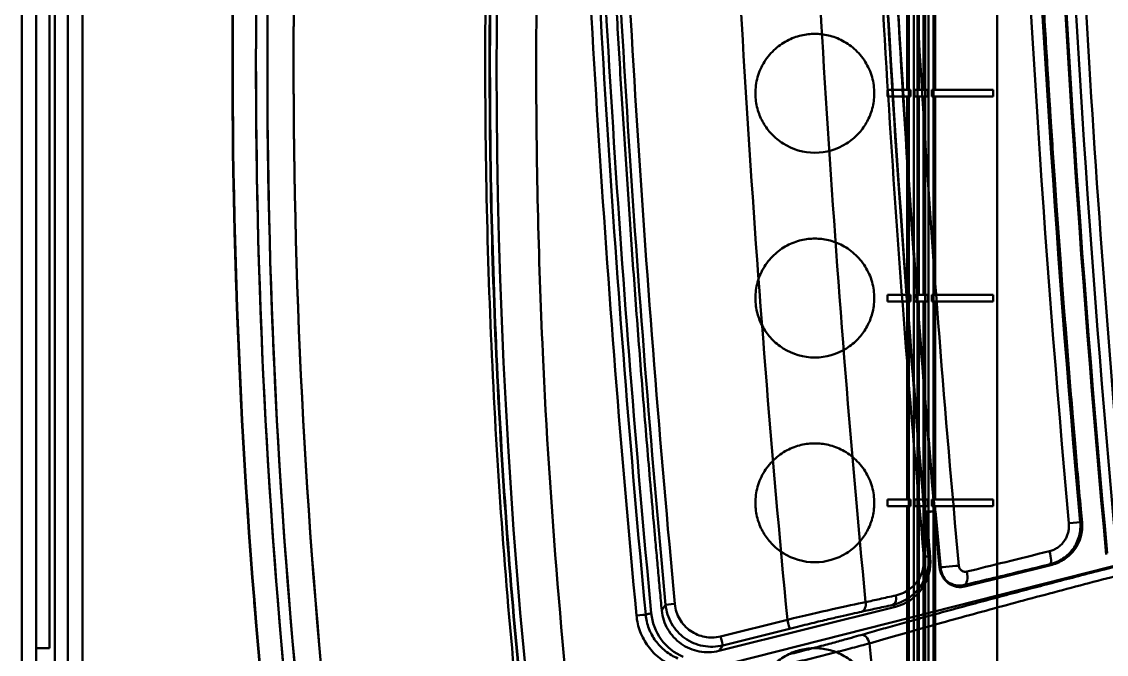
# Model space of a CAD drawing. Header units: millimetres. Extents: x -142 to 142, y -208 to 161.
# Drawn here: x -139.5 to -57.3, y -64.7 to -16.8 of the extents above; entities that cross this region are included whole.
import ezdxf

# ---------------------------------------------------------------- set-up
doc = ezdxf.new("R2010")
doc.units = ezdxf.units.MM
doc.layers.add('1', color=7, linetype='Continuous', true_color=0xffffff)

msp = doc.modelspace()

# ---------------------------------------------------------------- linework, layer by layer
at = {"layer": '1', "color": 251, "linetype": 'Continuous', "lineweight": 50}
for p, q in [((-72.4, -21.992, 24.72), (-72.4, 95.7, 24.72)), ((-72.283, -90.4, 24.5), (-72.283, 95.7, 24.5)), ((-71.903, 95.7, 24.675), (-71.903, -90.4, 24.675)), ((-71.64, -90.4, 25.07), (-71.64, 95.7, 25.07)), ((-71.523, -21.992, 24.85), (-71.523, 95.7, 24.85)), ((-71.177, -21.992, 24.85), (-71.177, 95.7, 24.85)), ((-71.06, -90.4, 25.07), (-71.06, 95.7, 25.07)), ((-70.797, -90.4, 24.675), (-70.797, 95.7, 24.675)), ((-70.417, -90.4, 24.5), (-70.417, 95.7, 24.5)), ((-70.3, -21.992, 24.72), (-70.3, 95.7, 24.72)), ((-65.6, 87, 24.72), (-65.6, -87, 24.72)), ((-65.6, 87, 24.5), (-65.6, -87, 24.5)), ((-137.357, 5.7, 10.5), (-137.357, -64.25, 10.5)), ((-137.357, -64.25, -10.5), (-137.357, 5.7, -10.5)), ((-138.357, 1.7, -10.5), (-138.357, -64.25, -10.5)), ((-138.357, -65.25, -12.5), (-138.357, 1.7, -12.5)), ((-138.357, 1.7, 10.5), (-138.357, -64.25, 10.5)), ((-138.357, -65.25, 12.5), (-138.357, 1.7, 12.5)), ((-134.857, 1.7, 12.5), (-134.857, -71.4, 12.5)), ((-134.857, 1.7, -12.5), (-134.857, -71.4, -12.5)), ((-139.457, -65.25, 12.5), (-139.457, 0.8, 12.5)), ((-139.457, -65.25, -12.5), (-139.457, 0.8, -12.5)), ((-136.957, 0.8, -10.45), (-136.957, -65.25, -10.45)), ((-136.957, 0.8, 10.45), (-136.957, -65.25, 10.45)), ((-135.957, 0.8, 10.45), (-135.957, -70.5, 10.45)), ((-135.957, 0.8, -12.5), (-135.957, -70.5, -12.5)), ((-135.957, 0.8, -10.45), (-135.957, -70.5, -10.45)), ((-135.957, 0.8, 12.5), (-135.957, -70.5, 12.5)), ((-79.404, -17.742, 24.72), (-79.404, -17.742, 24.82)), ((-72.167, -21.992, 24.92), (-73.904, -21.992, 24.92)), ((-73.904, -21.992, 24.92), (-73.904, -22.492, 24.92)), ((-73.904, -21.992, 24.72), (-73.904, -21.992, 24.92)), ((-72.4, -21.992, 24.72), (-73.904, -21.992, 24.72)), ((-73.904, -21.992, 24.72), (-73.904, -22.492, 24.72)), ((-72.167, -22.492, 24.92), (-72.167, -21.992, 24.92)), ((-71.859, -22.492, 24.72), (-71.859, -21.992, 24.72)), ((-70.841, -21.992, 24.72), (-71.859, -21.992, 24.72)), ((-71.523, -21.992, 24.85), (-71.177, -21.992, 24.85)), ((-70.841, -22.492, 24.72), (-70.841, -21.992, 24.72)), ((-65.904, -21.992, 24.92), (-70.533, -21.992, 24.92)), ((-70.533, -22.492, 24.92), (-70.533, -21.992, 24.92)), ((-65.904, -21.992, 24.72), (-70.3, -21.992, 24.72)), ((-65.904, -22.492, 24.92), (-65.904, -21.992, 24.92)), ((-65.904, -21.992, 24.72), (-65.904, -21.992, 24.92)), ((-65.904, -22.492, 24.72), (-65.904, -21.992, 24.72)), ((-73.904, -22.492, 24.92), (-72.167, -22.492, 24.92)), ((-73.904, -22.492, 24.72), (-72.4, -22.492, 24.72)), ((-73.904, -22.492, 24.72), (-73.904, -22.492, 24.92)), ((-72.4, -37.492, 24.72), (-72.4, -22.492, 24.72)), ((-71.859, -22.492, 24.72), (-70.841, -22.492, 24.72)), ((-71.523, -37.492, 24.85), (-71.523, -22.492, 24.85)), ((-71.523, -22.492, 24.85), (-71.177, -22.492, 24.85)), ((-71.177, -37.492, 24.85), (-71.177, -22.492, 24.85)), ((-70.533, -22.492, 24.92), (-65.904, -22.492, 24.92)), ((-70.3, -37.492, 24.72), (-70.3, -22.492, 24.72)), ((-70.3, -22.492, 24.72), (-65.904, -22.492, 24.72)), ((-65.904, -22.492, 24.72), (-65.904, -22.492, 24.92)), ((-79.404, -26.742, 24.72), (-79.404, -26.742, 24.82)), ((-79.404, -33.242, 24.72), (-79.404, -33.242, 24.82)), ((-72.167, -37.492, 24.92), (-73.904, -37.492, 24.92)), ((-73.904, -37.492, 24.92), (-73.904, -37.992, 24.92)), ((-73.904, -37.492, 24.72), (-73.904, -37.492, 24.92)), ((-72.4, -37.492, 24.72), (-73.904, -37.492, 24.72)), ((-73.904, -37.492, 24.72), (-73.904, -37.992, 24.72)), ((-72.167, -37.992, 24.92), (-72.167, -37.492, 24.92)), ((-71.859, -37.992, 24.72), (-71.859, -37.492, 24.72)), ((-70.841, -37.492, 24.72), (-71.859, -37.492, 24.72)), ((-71.523, -37.492, 24.85), (-71.177, -37.492, 24.85)), ((-70.841, -37.992, 24.72), (-70.841, -37.492, 24.72)), ((-65.904, -37.492, 24.92), (-70.533, -37.492, 24.92)), ((-70.533, -37.992, 24.92), (-70.533, -37.492, 24.92)), ((-65.904, -37.492, 24.72), (-70.3, -37.492, 24.72)), ((-65.904, -37.992, 24.92), (-65.904, -37.492, 24.92)), ((-65.904, -37.492, 24.72), (-65.904, -37.492, 24.92)), ((-65.904, -37.992, 24.72), (-65.904, -37.492, 24.72)), ((-73.904, -37.992, 24.92), (-72.167, -37.992, 24.92)), ((-73.904, -37.992, 24.72), (-72.4, -37.992, 24.72)), ((-73.904, -37.992, 24.72), (-73.904, -37.992, 24.92)), ((-72.4, -52.992, 24.72), (-72.4, -37.992, 24.72)), ((-71.859, -37.992, 24.72), (-70.841, -37.992, 24.72)), ((-71.523, -52.992, 24.85), (-71.523, -37.992, 24.85)), ((-71.523, -37.992, 24.85), (-71.177, -37.992, 24.85)), ((-71.177, -52.992, 24.85), (-71.177, -37.992, 24.85)), ((-70.533, -37.992, 24.92), (-65.904, -37.992, 24.92)), ((-70.3, -52.992, 24.72), (-70.3, -37.992, 24.72)), ((-70.3, -37.992, 24.72), (-65.904, -37.992, 24.72)), ((-65.904, -37.992, 24.72), (-65.904, -37.992, 24.92)), ((-79.404, -42.242, 24.72), (-79.404, -42.242, 24.82)), ((-79.404, -48.742, 24.72), (-79.404, -48.742, 24.82)), ((-85.663, -65.357, -12), (-25.907, -50.17, -12)), ((-72.167, -52.992, 24.92), (-73.904, -52.992, 24.92)), ((-73.904, -52.992, 24.92), (-73.904, -53.492, 24.92)), ((-73.904, -52.992, 24.72), (-73.904, -52.992, 24.92)), ((-72.4, -52.992, 24.72), (-73.904, -52.992, 24.72)), ((-73.904, -52.992, 24.72), (-73.904, -53.492, 24.72)), ((-72.167, -53.492, 24.92), (-72.167, -52.992, 24.92)), ((-71.859, -53.492, 24.72), (-71.859, -52.992, 24.72)), ((-70.841, -52.992, 24.72), (-71.859, -52.992, 24.72)), ((-71.523, -52.992, 24.85), (-71.177, -52.992, 24.85)), ((-70.841, -53.492, 24.72), (-70.841, -52.992, 24.72)), ((-65.904, -52.992, 24.92), (-70.533, -52.992, 24.92)), ((-70.533, -53.492, 24.92), (-70.533, -52.992, 24.92)), ((-65.904, -52.992, 24.72), (-70.3, -52.992, 24.72)), ((-65.904, -53.492, 24.92), (-65.904, -52.992, 24.92)), ((-65.904, -52.992, 24.72), (-65.904, -52.992, 24.92)), ((-65.904, -53.492, 24.72), (-65.904, -52.992, 24.72)), ((-73.904, -53.492, 24.92), (-72.167, -53.492, 24.92)), ((-73.904, -53.492, 24.72), (-72.4, -53.492, 24.72)), ((-73.904, -53.492, 24.72), (-73.904, -53.492, 24.92)), ((-72.4, -68.492, 24.72), (-72.4, -53.492, 24.72)), ((-71.859, -53.492, 24.72), (-70.841, -53.492, 24.72)), ((-71.523, -68.492, 24.85), (-71.523, -53.492, 24.85)), ((-71.523, -53.492, 24.85), (-71.177, -53.492, 24.85)), ((-71.177, -68.492, 24.85), (-71.177, -53.492, 24.85)), ((-71.083, -53.908, -17.442), (-70.315, -53.86, -17.46)), ((-71.01, -53.939, -15.443), (-70.298, -53.894, -15.46)), ((-70.977, -53.919, -12), (-70.257, -53.873, -12)), ((-70.977, -53.919, -14.444), (-70.257, -53.873, -14.444)), ((-70.977, -53.919, -12), (-70.977, -53.919, -14.444)), ((-70.533, -53.492, 24.92), (-65.904, -53.492, 24.92)), ((-70.298, -53.894, -15.46), (-70.315, -53.86, -17.46)), ((-70.3, -68.492, 24.72), (-70.3, -53.492, 24.72)), ((-70.3, -53.492, 24.72), (-65.904, -53.492, 24.72)), ((-70.257, -53.873, -12), (-70.257, -53.873, -14.444)), ((-65.904, -53.492, 24.72), (-65.904, -53.492, 24.92)), ((-59.173, -54.721, -12), (-59.173, -54.721, -14.444)), ((-70.661, -57.391, -12), (-70.661, -57.391, -14.444)), ((-79.404, -57.742, 24.72), (-79.404, -57.742, 24.82)), ((-69.86, -58.229, -12), (-69.86, -58.229, -14.444)), ((-68.045, -59.569, -15.506), (-61.441, -57.922, -15.67)), ((-68.003, -59.544, -12), (-61.435, -57.904, -12)), ((-68.003, -59.544, -14.444), (-61.435, -57.904, -14.444)), ((-61.435, -57.904, -12), (-61.435, -57.904, -14.444)), ((-68.003, -59.544, -12), (-68.003, -59.544, -14.444)), ((-90.994, -61.382, -12), (-90.994, -61.382, -14.444)), ((-86.665, -64.443, -12), (-73.297, -61.107, -12)), ((-86.665, -64.443, -14.444), (-73.297, -61.107, -14.444)), ((-73.297, -61.107, -12), (-73.297, -61.107, -14.444)), ((-86.54, -63.348, -24.65), (-81.481, -62.085, -24.65)), ((-86.37, -64.026, -23.974), (-81.312, -62.764, -23.974)), ((-138.357, -64.25, 10.5), (-138.357, -64.25, -10.5)), ((-138.357, -64.25, -10.5), (-137.357, -64.25, -10.5)), ((-138.357, -64.25, 10.5), (-137.357, -64.25, 10.5)), ((-137.357, -64.25, 10.5), (-137.357, -64.25, -10.5)), ((-86.665, -64.443, -12), (-86.665, -64.443, -14.444)), ((-79.404, -64.242, 24.72), (-79.404, -64.242, 24.82))]:
    msp.add_line(p, q, dxfattribs=at)
for centre, radius, start, end in [((379, -20, 24), 482.5, 165.40387, 189.46226), ((379, -20, 24.72), 482.5, 165.40387, 189.46226), ((379, -20, -25), 479.5, 171.95718, 180), ((379, -20), 502.502, 175.49479, 187.93862), ((379, -20, -11.5), 497.872, 175.4528, 188.01292), ((379, -20, 11.5), 497.872, 175.46087, 188.01321), ((1114, 51.8, -25), 1212.24, 181.857118, 185.375504), ((1114, 51.8, -24.324), 1211.54, 181.857118, 185.375504), ((1114, 51.8, -12), 1211.11, 181.880976, 185.372311), ((1113.979, 52.13, -23.974), 1209.975, 181.920187, 185.362939), ((1113.979, 52.13, -24.65), 1209.276, 181.920187, 185.362939), ((1114, 51.8, -12), 1176.39, 182.083731, 185.314348), ((379, -20, -25), 479.499, 180, 182.61167), ((379, -20, -25), 479.502, 182.61167, 186.80851), ((1113.979, 52.13, -14.444), 1189.692, 185.114135, 185.282044)]:
    msp.add_arc(centre, radius, start, end, dxfattribs=at)
at = {"layer": '1', "color": 251, "linetype": 'Continuous', "lineweight": 50, "extrusion": (0, 0, -1)}
for centre, radius, start, end in [((-1114, 51.8, 15), 1174.827, 354.719094, 358.789377), ((-379, -20, -0.6), 502.476, 352.06098, 4.50545), ((-379, -20, -10.866), 500.718, 352.03292, 4.5213), ((-379, -20, -11.5), 499.858, 352.01883, 4.52938), ((-1113.979, 52.13, 24.65), 1200.904, 354.542477, 358.174397), ((-1113.979, 52.13, 22.342), 1194.886, 354.578888, 358.137986), ((-1113.979, 52.13, 18.869), 1190.168, 354.723494, 357.993381), ((-1113.979, 52.13, 18.292), 1189.826, 354.723494, 357.993381), ((-1114, 51.8, 14.334), 1176.308, 354.690298, 357.919644), ((-1114, 51.8, 15.01), 1175.591, 354.713091, 357.919644), ((-379, -20, 10.866), 500.718, 352.03292, 3.17396), ((-379, -20, 11.5), 499.858, 352.01912, 3.17396), ((-1113.979, 52.13, 12), 1189.692, 354.717956, 354.885865), ((-1114, 51.8, 22.692), 1194.886, 353.850454, 354.444412)]:
    msp.add_arc(centre, radius, start, end, dxfattribs=at)
at = {"layer": '1', "color": 251, "linetype": 'Continuous', "lineweight": 50, "extrusion": (-0.024383, -0.001547, -0.999701)}
for centre, radius in [((18.835, -1115.439, 23.145), 1188.897), ((18.835, -1115.439, 24.003), 1187.413)]:
    msp.add_arc(centre, radius, 88.324958, 91.675042, dxfattribs=at)
at = {"layer": '1', "color": 251, "linetype": 'Continuous', "lineweight": 50, "extrusion": (0.024383, 0.001547, 0.999701)}
for centre, radius, start, end in [((-18.835, -1115.439, -21.073), 1178.893, 88.443071, 91.556929), ((-18.835, -1115.439, -20.103), 1178.05, 88.443071, 91.556929), ((-18.835, -1115.439, -17.253), 1178, 88.441003, 91.558997), ((-18.835, -1115.439, -19.253), 1188.965, 88.531738, 91.468262), ((-18.835, -1115.439, -17.253), 1189, 91.469902, 91.680821)]:
    msp.add_arc(centre, radius, start, end, dxfattribs=at)
at = {"layer": '1', "color": 251, "linetype": 'Continuous', "lineweight": 50, "extrusion": (0, 1, 0)}
for centre, radius, start, end in [((71.64, 24.07, -21.992), 1, 40.5416, 58.21167), ((71.523, 24.35, -21.992), 0.5, 47.73142, 90), ((71.177, 24.35, -21.992), 0.5, 90, 132.26858), ((71.06, 24.07, -21.992), 1, 121.78833, 139.4584), ((71.64, 24.07, -22.492), 1, 40.5416, 58.21167), ((71.523, 24.35, -22.492), 0.5, 47.73142, 90), ((71.177, 24.35, -22.492), 0.5, 90, 132.26858), ((71.06, 24.07, -22.492), 1, 121.78833, 139.4584), ((71.64, 24.07, -37.492), 1, 40.5416, 58.21167), ((71.523, 24.35, -37.492), 0.5, 47.73142, 90), ((71.177, 24.35, -37.492), 0.5, 90, 132.26858), ((71.06, 24.07, -37.492), 1, 121.78833, 139.4584), ((71.64, 24.07, -37.992), 1, 40.5416, 58.21167), ((71.523, 24.35, -37.992), 0.5, 47.73142, 90), ((71.177, 24.35, -37.992), 0.5, 90, 132.26858), ((71.06, 24.07, -37.992), 1, 121.78833, 139.4584), ((71.64, 24.07, -52.992), 1, 40.5416, 58.21167), ((71.523, 24.35, -52.992), 0.5, 47.73142, 90), ((71.177, 24.35, -52.992), 0.5, 90, 132.26858), ((71.06, 24.07, -52.992), 1, 121.78833, 139.4584), ((71.64, 24.07, -53.492), 1, 40.5416, 58.21167), ((71.523, 24.35, -53.492), 0.5, 47.73142, 90), ((71.177, 24.35, -53.492), 0.5, 90, 132.26858), ((71.06, 24.07, -53.492), 1, 121.78833, 139.4584)]:
    msp.add_arc(centre, radius, start, end, dxfattribs=at)
at = {"layer": '1', "color": 251, "linetype": 'Continuous', "lineweight": 50, "extrusion": (-0.090397, 0.995906, 0.000663828)}
msp.add_arc((65.005, -18.503, -49.134), 1, 182.39948, 262.40196, dxfattribs=at)
at = {"layer": '1', "color": 251, "linetype": 'Continuous', "lineweight": 50, "extrusion": (0.091962, -0.995762, -2.31065e-15)}
msp.add_arc((-76.473, -18.267, 50.535), 0.7, 300.75454, 358, dxfattribs=at)
at = {"layer": '1', "color": 251, "linetype": 'Continuous', "lineweight": 50, "extrusion": (0.953073, 0.232792, 0.193545)}
msp.add_arc((-40.621, -4.228, -75.811), 1, 181.27586, 268.39426, dxfattribs=at)
at = {"layer": '1', "color": 251, "linetype": 'Continuous', "lineweight": 50, "extrusion": (0.09245, -0.995717, -0.000714173)}
msp.add_arc((-74.028, -21.326, 51.432), 1, 179.60059, 297.55315, dxfattribs=at)
at = {"layer": '1', "color": 251, "linetype": 'Continuous', "lineweight": 50, "extrusion": (0.874746, 0.207804, 0.437764)}
msp.add_arc((-41.107, 16.078, -81.154), 1, 181.39213, 266.50148, dxfattribs=at)
at = {"layer": '1', "color": 251, "linetype": 'Continuous', "lineweight": 50, "extrusion": (-0.729019, -0.15795, -0.66602)}
msp.add_arc((43.324, 41.785, 79.564), 0.7, 274.54327, 357.31836, dxfattribs=at)
at = {"layer": '1', "color": 251, "linetype": 'Continuous', "lineweight": 50, "extrusion": (-0.789796, -0.175939, -0.587595)}
msp.add_arc((42.822, 33.872, 80.47), 0.7, 274.21648, 357.52789, dxfattribs=at)
at = {"layer": '1', "color": 251, "linetype": 'Continuous', "lineweight": 50, "extrusion": (-0.093464, 0.995623, -3.50814e-15)}
msp.add_arc((95.301, -23.95, -52.216), 0.7, 270, 358, dxfattribs=at)
at = {"layer": '1', "color": 251, "linetype": 'Continuous', "lineweight": 50, "extrusion": (0.093683, -0.995602, -1.30011e-14)}
msp.add_arc((-98.286, -24.3, 52.79), 0.7, 270, 358, dxfattribs=at)
at = {"layer": '1', "color": 251, "linetype": 'Continuous', "lineweight": 50, "extrusion": (-0.970247, -0.242118, -1.36351e-09)}
msp.add_arc((40.51, -23.95, 94.089), 0.7, 270, 358, dxfattribs=at)
at = {"layer": '1', "color": 251, "linetype": 'Continuous', "lineweight": 50, "extrusion": (0.720018, 0.206862, 0.662407)}
msp.add_arc((-40.525, 43.302, -82.444), 0.7, 263.01848, 357.32986, dxfattribs=at)
at = {"layer": '1', "color": 251, "linetype": 'Continuous', "lineweight": 50, "extrusion": (-0.970247, -0.242118, -4.80008e-15)}
msp.add_arc((40.51, -23.95, 99.302), 0.7, 270, 357.99999, dxfattribs=at)
at = {"layer": '1', "color": 251, "linetype": 'Continuous', "lineweight": 50}
for centre, major_axis, start_param, end_param in [((1114.876, 51.856, -14.444), (1176.512, 74.638), 3.114411, 3.168774), ((1113.868, 51.792, -12), (-1186.445, -75.269), 0.025651, 0.029331), ((1113.868, 51.792, -14.444), (-1186.445, -75.269), 0.025651, 0.029331)]:
    msp.add_ellipse(centre, major_axis=major_axis, ratio=0.999701, start_param=start_param, end_param=end_param, dxfattribs=at)
at = {"layer": '1', "color": 251, "linetype": 'Continuous', "lineweight": 50, "extrusion": (0.024383, 0.001547, 0.999701)}
msp.add_ellipse((1114.993, 52.194, -46.535), major_axis=(1188.423, 75.394, -29.103), ratio=0.999701, start_param=3.116284, end_param=3.167457, dxfattribs=at)
at = {"layer": '1', "color": 251, "linetype": 'Continuous', "lineweight": 50}
for points, weights, degree in [([(-97.779, -99.496, 24.861), (-114.724, 2.13, 24.861), (-88.755, 101.833, 24.861)], [0.505553685718, 0.494446314282, 0.505553685718], 2), ([(-97.453, -99.441, 24.578), (-114.386, 2.115, 24.578), (-88.435, 101.749, 24.578)], [0.505553685718, 0.494446314282, 0.505553685718], 2), ([(-97.427, -99.411, 24), (-114.35, 2.117, 24), (-88.411, 101.723, 24)], [0.505551180943, 0.494448819057, 0.505551180943], 2), ([(-118.686, -89.402, 0.6), (-123.711, -53.368, 0.6), (-124.818, -16.935, 0.6), (-121.949, 19.471, 0.6)], [0.505653535555, 0.50179035996, 0.499907024086, 0.500003527934], 3), ([(-59.173, -54.721, -12), (-61.105, -33.45, -12), (-62.457, -12.134, -12), (-63.229, 9.211, -12)], [0.500092367237, 0.499969210921, 0.499969210921, 0.500092367237], 3)]:
    msp.add_rational_spline(points, weights, degree=degree, dxfattribs=at)
for points in [[(-95.649, 11.571, -12), (-95.037, -6.698, -12), (-93.668, -31.034, -12), (-91.566, -55.317, -12), (-90.994, -61.382, -12)], [(-95.649, 11.571, -14.444), (-95.037, -6.698, -14.444), (-93.668, -31.034, -14.444), (-91.566, -55.317, -14.444), (-90.994, -61.382, -14.444)]]:
    msp.add_rational_spline(points, [0.500114055156, 0.5, 0.499961981615, 0.500076036771, 0.500114055156], degree=3, knots=[0, 0, 0, 0, 0.75, 1, 1, 1, 1], dxfattribs=at)
for points, knots in [([(-79.404, -17.742, 24.82), (-79.572, -17.742, 24.82), (-79.918, -17.761, 24.82), (-80.635, -17.884, 24.82), (-81.556, -18.227, 24.82), (-82.552, -18.958, 24.82), (-83.357, -19.959, 24.82), (-83.831, -21.156, 24.82), (-83.955, -22.387, 24.82), (-83.764, -23.521, 24.82), (-83.335, -24.511, 24.82), (-82.691, -25.378, 24.82), (-81.48, -26.38, 24.82), (-80.248, -26.742, 24.82), (-79.404, -26.742, 24.82)], [0, 0, 0, 0, 0.035803, 0.073736, 0.15489, 0.242733, 0.333926, 0.425298, 0.513085, 0.594478, 0.667846, 0.741213, 0.822607, 1, 1, 1, 1]), ([(-79.404, -17.742, 24.72), (-79.572, -17.742, 24.72), (-79.918, -17.761, 24.72), (-80.635, -17.884, 24.72), (-81.556, -18.227, 24.72), (-82.552, -18.958, 24.72), (-83.357, -19.959, 24.72), (-83.831, -21.156, 24.72), (-83.955, -22.387, 24.72), (-83.764, -23.521, 24.72), (-83.335, -24.511, 24.72), (-82.691, -25.378, 24.72), (-81.48, -26.38, 24.72), (-80.248, -26.742, 24.72), (-79.404, -26.742, 24.72)], [0, 0, 0, 0, 0.035803, 0.073736, 0.15489, 0.242733, 0.333926, 0.425298, 0.513085, 0.594478, 0.667846, 0.741213, 0.822607, 1, 1, 1, 1]), ([(-79.404, -26.742, 24.82), (-78.559, -26.742, 24.82), (-77.327, -26.38, 24.82), (-76.116, -25.378, 24.82), (-75.472, -24.511, 24.82), (-75.043, -23.521, 24.82), (-74.853, -22.387, 24.82), (-74.976, -21.156, 24.82), (-75.45, -19.959, 24.82), (-76.256, -18.958, 24.82), (-77.251, -18.227, 24.82), (-78.172, -17.884, 24.82), (-78.89, -17.761, 24.82), (-79.236, -17.742, 24.82), (-79.404, -17.742, 24.82)], [0, 0, 0, 0, 0.177393, 0.258787, 0.332154, 0.405522, 0.486915, 0.574702, 0.666074, 0.757267, 0.84511, 0.926264, 0.964197, 1, 1, 1, 1]), ([(-79.404, -26.742, 24.72), (-78.559, -26.742, 24.72), (-77.327, -26.38, 24.72), (-76.116, -25.378, 24.72), (-75.472, -24.511, 24.72), (-75.043, -23.521, 24.72), (-74.853, -22.387, 24.72), (-74.976, -21.156, 24.72), (-75.45, -19.959, 24.72), (-76.256, -18.958, 24.72), (-77.251, -18.227, 24.72), (-78.172, -17.884, 24.72), (-78.89, -17.761, 24.72), (-79.236, -17.742, 24.72), (-79.404, -17.742, 24.72)], [0, 0, 0, 0, 0.177393, 0.258787, 0.332154, 0.405522, 0.486915, 0.574702, 0.666074, 0.757267, 0.84511, 0.926264, 0.964197, 1, 1, 1, 1]), ([(-79.404, -33.242, 24.72), (-79.572, -33.242, 24.72), (-79.918, -33.261, 24.72), (-80.635, -33.384, 24.72), (-81.556, -33.727, 24.72), (-82.552, -34.458, 24.72), (-83.357, -35.459, 24.72), (-83.831, -36.656, 24.72), (-83.955, -37.887, 24.72), (-83.764, -39.021, 24.72), (-83.335, -40.011, 24.72), (-82.691, -40.878, 24.72), (-81.48, -41.88, 24.72), (-80.248, -42.242, 24.72), (-79.404, -42.242, 24.72)], [0, 0, 0, 0, 0.035803, 0.073736, 0.15489, 0.242733, 0.333926, 0.425298, 0.513085, 0.594478, 0.667846, 0.741213, 0.822607, 1, 1, 1, 1]), ([(-79.404, -33.242, 24.82), (-79.572, -33.242, 24.82), (-79.918, -33.261, 24.82), (-80.635, -33.384, 24.82), (-81.556, -33.727, 24.82), (-82.552, -34.458, 24.82), (-83.357, -35.459, 24.82), (-83.831, -36.656, 24.82), (-83.955, -37.887, 24.82), (-83.764, -39.021, 24.82), (-83.335, -40.011, 24.82), (-82.691, -40.878, 24.82), (-81.48, -41.88, 24.82), (-80.248, -42.242, 24.82), (-79.404, -42.242, 24.82)], [0, 0, 0, 0, 0.035803, 0.073736, 0.15489, 0.242733, 0.333926, 0.425298, 0.513085, 0.594478, 0.667846, 0.741213, 0.822607, 1, 1, 1, 1]), ([(-79.404, -42.242, 24.72), (-78.559, -42.242, 24.72), (-77.327, -41.88, 24.72), (-76.116, -40.878, 24.72), (-75.472, -40.011, 24.72), (-75.043, -39.021, 24.72), (-74.853, -37.887, 24.72), (-74.976, -36.656, 24.72), (-75.45, -35.459, 24.72), (-76.256, -34.458, 24.72), (-77.251, -33.727, 24.72), (-78.172, -33.384, 24.72), (-78.89, -33.261, 24.72), (-79.236, -33.242, 24.72), (-79.404, -33.242, 24.72)], [0, 0, 0, 0, 0.177393, 0.258787, 0.332154, 0.405522, 0.486915, 0.574702, 0.666074, 0.757267, 0.84511, 0.926264, 0.964197, 1, 1, 1, 1]), ([(-79.404, -42.242, 24.82), (-78.559, -42.242, 24.82), (-77.327, -41.88, 24.82), (-76.116, -40.878, 24.82), (-75.472, -40.011, 24.82), (-75.043, -39.021, 24.82), (-74.853, -37.887, 24.82), (-74.976, -36.656, 24.82), (-75.45, -35.459, 24.82), (-76.256, -34.458, 24.82), (-77.251, -33.727, 24.82), (-78.172, -33.384, 24.82), (-78.89, -33.261, 24.82), (-79.236, -33.242, 24.82), (-79.404, -33.242, 24.82)], [0, 0, 0, 0, 0.177393, 0.258787, 0.332154, 0.405522, 0.486915, 0.574702, 0.666074, 0.757267, 0.84511, 0.926264, 0.964197, 1, 1, 1, 1]), ([(-79.404, -48.742, 24.82), (-79.572, -48.742, 24.82), (-79.918, -48.761, 24.82), (-80.635, -48.884, 24.82), (-81.556, -49.227, 24.82), (-82.552, -49.958, 24.82), (-83.357, -50.959, 24.82), (-83.831, -52.156, 24.82), (-83.955, -53.387, 24.82), (-83.764, -54.521, 24.82), (-83.335, -55.511, 24.82), (-82.691, -56.378, 24.82), (-81.48, -57.38, 24.82), (-80.248, -57.742, 24.82), (-79.404, -57.742, 24.82)], [0, 0, 0, 0, 0.035803, 0.073736, 0.15489, 0.242733, 0.333926, 0.425298, 0.513085, 0.594478, 0.667846, 0.741213, 0.822607, 1, 1, 1, 1]), ([(-79.404, -48.742, 24.72), (-79.572, -48.742, 24.72), (-79.918, -48.761, 24.72), (-80.635, -48.884, 24.72), (-81.556, -49.227, 24.72), (-82.552, -49.958, 24.72), (-83.357, -50.959, 24.72), (-83.831, -52.156, 24.72), (-83.955, -53.387, 24.72), (-83.764, -54.521, 24.72), (-83.335, -55.511, 24.72), (-82.691, -56.378, 24.72), (-81.48, -57.38, 24.72), (-80.248, -57.742, 24.72), (-79.404, -57.742, 24.72)], [0, 0, 0, 0, 0.035803, 0.073736, 0.15489, 0.242733, 0.333926, 0.425298, 0.513085, 0.594478, 0.667846, 0.741213, 0.822607, 1, 1, 1, 1]), ([(-79.404, -57.742, 24.82), (-78.559, -57.742, 24.82), (-77.327, -57.38, 24.82), (-76.116, -56.378, 24.82), (-75.472, -55.511, 24.82), (-75.043, -54.521, 24.82), (-74.853, -53.387, 24.82), (-74.976, -52.156, 24.82), (-75.45, -50.959, 24.82), (-76.256, -49.958, 24.82), (-77.251, -49.227, 24.82), (-78.172, -48.884, 24.82), (-78.89, -48.761, 24.82), (-79.236, -48.742, 24.82), (-79.404, -48.742, 24.82)], [0, 0, 0, 0, 0.177393, 0.258787, 0.332154, 0.405522, 0.486915, 0.574702, 0.666074, 0.757267, 0.84511, 0.926264, 0.964197, 1, 1, 1, 1]), ([(-79.404, -57.742, 24.72), (-78.559, -57.742, 24.72), (-77.327, -57.38, 24.72), (-76.116, -56.378, 24.72), (-75.472, -55.511, 24.72), (-75.043, -54.521, 24.72), (-74.853, -53.387, 24.72), (-74.976, -52.156, 24.72), (-75.45, -50.959, 24.72), (-76.256, -49.958, 24.72), (-77.251, -49.227, 24.72), (-78.172, -48.884, 24.72), (-78.89, -48.761, 24.72), (-79.236, -48.742, 24.72), (-79.404, -48.742, 24.72)], [0, 0, 0, 0, 0.177393, 0.258787, 0.332154, 0.405522, 0.486915, 0.574702, 0.666074, 0.757267, 0.84511, 0.926264, 0.964197, 1, 1, 1, 1]), ([(-59.303, -54.707, -18.578), (-59.287, -54.884, -18.579), (-59.287, -55.241, -18.583), (-59.381, -55.768, -18.597), (-59.568, -56.27, -18.618), (-59.841, -56.73, -18.647), (-60.19, -57.134, -18.684), (-60.605, -57.47, -18.729), (-60.993, -57.685, -18.773), (-61.282, -57.798, -18.807), (-61.429, -57.844, -18.825), (-61.514, -57.868, -18.835), (-61.557, -57.879, -18.84), (-61.578, -57.885, -18.843)], [0, 0, 0, 0, 0.125, 0.25, 0.375, 0.5, 0.625, 0.75, 0.875, 0.9375, 0.96875, 0.984375, 1, 1, 1, 1]), ([(-61.435, -57.904, -12), (-60.741, -57.731, -12), (-60.125, -57.307, -12), (-59.306, -56.154, -12), (-59.109, -55.433, -12), (-59.173, -54.721, -12)], [0, 0, 0, 0, 0.5, 0.5, 1, 1, 1, 1]), ([(-61.435, -57.904, -14.444), (-60.741, -57.731, -14.444), (-60.125, -57.307, -14.444), (-59.306, -56.154, -14.444), (-59.109, -55.433, -14.444), (-59.173, -54.721, -14.444)], [0, 0, 0, 0, 0.5, 0.5, 1, 1, 1, 1]), ([(-73.502, -60.962, -19.901), (-72.759, -60.794, -19.459), (-71.855, -60.265, -18.954), (-71.163, -59.197, -18.558), (-70.916, -58.598, -18.409), (-70.788, -57.952, -18.316), (-70.785, -57.509, -18.293), (-70.805, -57.289, -18.292)], [0, 0, 0, 0, 0.5, 0.625, 0.75, 0.875, 1, 1, 1, 1]), ([(-73.297, -61.107, -12), (-72.488, -60.905, -12), (-71.772, -60.415, -12), (-70.811, -59.061, -12), (-70.584, -58.222, -12), (-70.661, -57.391, -12)], [0, 0, 0, 0, 0.5, 0.5, 1, 1, 1, 1]), ([(-73.297, -61.107, -14.444), (-72.488, -60.905, -14.444), (-71.772, -60.415, -14.444), (-70.811, -59.061, -14.444), (-70.584, -58.222, -14.444), (-70.661, -57.391, -14.444)], [0, 0, 0, 0, 0.5, 0.5, 1, 1, 1, 1]), ([(-73.26, -60.244, -20.441), (-73.062, -60.199, -20.294), (-72.687, -60.071, -20.02), (-72.182, -59.762, -19.659), (-71.768, -59.367, -19.367), (-71.457, -58.912, -19.146), (-71.248, -58.421, -18.991), (-71.132, -57.889, -18.892), (-71.127, -57.515, -18.869), (-71.145, -57.321, -18.869)], [0, 0, 0, 0, 0.172581, 0.330082, 0.477559, 0.616038, 0.741134, 0.863281, 1, 1, 1, 1]), ([(-70.805, -57.289, -18.292), (-70.787, -57.302, -17.793), (-70.749, -57.329, -16.784), (-70.7, -57.363, -15.499), (-70.671, -57.384, -14.71), (-70.661, -57.391, -14.444)], [0, 0, 0, 0, 0.39952, 0.799041, 1, 1, 1, 1]), ([(-68.095, -59.456, -21.092), (-68.303, -59.507, -21.127), (-68.741, -59.518, -21.197), (-69.247, -59.304, -21.274), (-69.573, -59.017, -21.319), (-69.767, -58.754, -21.343), (-69.899, -58.455, -21.356), (-69.943, -58.241, -21.357), (-69.953, -58.133, -21.356)], [0, 0, 0, 0, 0.25, 0.5, 0.625, 0.75, 0.875, 1, 1, 1, 1]), ([(-69.901, -58.253, -15.463), (-69.89, -58.246, -15.182), (-69.876, -58.238, -14.842), (-69.863, -58.23, -14.501), (-69.86, -58.229, -14.444)], [0, 0, 0, 0, 0.832638, 1, 1, 1, 1]), ([(-69.86, -58.229, -12), (-69.82, -58.662, -12), (-69.584, -59.066, -12), (-68.883, -59.561, -12), (-68.425, -59.649, -12), (-68.003, -59.544, -12)], [0, 0, 0, 0, 0.5, 0.5, 1, 1, 1, 1]), ([(-69.86, -58.229, -14.444), (-69.82, -58.662, -14.444), (-69.584, -59.066, -14.444), (-68.883, -59.561, -14.444), (-68.425, -59.649, -14.444), (-68.003, -59.544, -14.444)], [0, 0, 0, 0, 0.5, 0.5, 1, 1, 1, 1]), ([(-75.563, -60.757, -22.342), (-75.39, -60.719, -22.185), (-75.039, -60.642, -21.871), (-74.49, -60.52, -21.405), (-73.898, -60.388, -20.925), (-73.481, -60.294, -20.606), (-73.26, -60.244, -20.441)], [0, 0, 0, 0, 0.234519, 0.471627, 0.722921, 1, 1, 1, 1]), ([(-91.79, -61.593, -12), (-91.722, -62.311, -12), (-91.459, -62.999, -12), (-90.621, -64.149, -12), (-90.041, -64.613, -12), (-89.381, -64.895, -12)], [0, 0, 0, 0, 0.5, 0.5, 1, 1, 1, 1]), ([(-90.994, -61.382, -12), (-90.946, -61.886, -12), (-90.789, -62.372, -12), (-90.287, -63.238, -12), (-89.94, -63.618, -12), (-89.124, -64.194, -12), (-88.651, -64.395, -12), (-87.663, -64.58, -12), (-87.157, -64.566, -12), (-86.665, -64.443, -12)], [0, 0, 0, 0, 0.25, 0.25, 0.5, 0.5, 0.75, 0.75, 1, 1, 1, 1]), ([(-90.994, -61.382, -14.444), (-90.946, -61.886, -14.444), (-90.789, -62.372, -14.444), (-90.287, -63.238, -14.444), (-89.94, -63.618, -14.444), (-89.124, -64.194, -14.444), (-88.651, -64.395, -14.444), (-87.663, -64.58, -14.444), (-87.157, -64.566, -14.444), (-86.665, -64.443, -14.444)], [0, 0, 0, 0, 0.25, 0.25, 0.5, 0.5, 0.75, 0.75, 1, 1, 1, 1]), ([(-92.212, -61.7, -24.324), (-92.195, -61.879, -24.325), (-92.138, -62.233, -24.325), (-91.981, -62.749, -24.325), (-91.756, -63.239, -24.324), (-91.468, -63.693, -24.323), (-91.121, -64.106, -24.322), (-90.72, -64.47, -24.32), (-90.272, -64.778, -24.317), (-89.947, -64.941, -24.316), (-89.78, -65.012, -24.315)], [0, 0, 0, 0, 0.124715, 0.249098, 0.373905, 0.498496, 0.622641, 0.747875, 0.874099, 1, 1, 1, 1]), ([(-79.404, -64.242, 24.82), (-79.572, -64.242, 24.82), (-79.918, -64.261, 24.82), (-80.635, -64.384, 24.82), (-81.556, -64.727, 24.82), (-82.552, -65.458, 24.82), (-83.357, -66.459, 24.82), (-83.831, -67.656, 24.82), (-83.955, -68.887, 24.82), (-83.764, -70.021, 24.82), (-83.335, -71.011, 24.82), (-82.691, -71.878, 24.82), (-81.48, -72.88, 24.82), (-80.248, -73.242, 24.82), (-79.404, -73.242, 24.82)], [0, 0, 0, 0, 0.035803, 0.073736, 0.15489, 0.242733, 0.333926, 0.425298, 0.513085, 0.594478, 0.667846, 0.741213, 0.822607, 1, 1, 1, 1]), ([(-79.404, -64.242, 24.72), (-79.572, -64.242, 24.72), (-79.918, -64.261, 24.72), (-80.635, -64.384, 24.72), (-81.556, -64.727, 24.72), (-82.552, -65.458, 24.72), (-83.357, -66.459, 24.72), (-83.831, -67.656, 24.72), (-83.955, -68.887, 24.72), (-83.764, -70.021, 24.72), (-83.335, -71.011, 24.72), (-82.691, -71.878, 24.72), (-81.48, -72.88, 24.72), (-80.248, -73.242, 24.72), (-79.404, -73.242, 24.72)], [0, 0, 0, 0, 0.035803, 0.073736, 0.15489, 0.242733, 0.333926, 0.425298, 0.513085, 0.594478, 0.667846, 0.741213, 0.822607, 1, 1, 1, 1]), ([(-79.404, -73.242, 24.82), (-78.559, -73.242, 24.82), (-77.327, -72.88, 24.82), (-76.116, -71.878, 24.82), (-75.472, -71.011, 24.82), (-75.043, -70.021, 24.82), (-74.853, -68.887, 24.82), (-74.976, -67.656, 24.82), (-75.45, -66.459, 24.82), (-76.256, -65.458, 24.82), (-77.251, -64.727, 24.82), (-78.172, -64.384, 24.82), (-78.89, -64.261, 24.82), (-79.236, -64.242, 24.82), (-79.404, -64.242, 24.82)], [0, 0, 0, 0, 0.177393, 0.258787, 0.332154, 0.405522, 0.486915, 0.574702, 0.666074, 0.757267, 0.84511, 0.926264, 0.964197, 1, 1, 1, 1]), ([(-79.404, -73.242, 24.72), (-78.559, -73.242, 24.72), (-77.327, -72.88, 24.72), (-76.116, -71.878, 24.72), (-75.472, -71.011, 24.72), (-75.043, -70.021, 24.72), (-74.853, -68.887, 24.72), (-74.976, -67.656, 24.72), (-75.45, -66.459, 24.72), (-76.256, -65.458, 24.72), (-77.251, -64.727, 24.72), (-78.172, -64.384, 24.72), (-78.89, -64.261, 24.72), (-79.236, -64.242, 24.72), (-79.404, -64.242, 24.72)], [0, 0, 0, 0, 0.177393, 0.258787, 0.332154, 0.405522, 0.486915, 0.574702, 0.666074, 0.757267, 0.84511, 0.926264, 0.964197, 1, 1, 1, 1])]:
    msp.add_open_spline(points, degree=3, knots=knots, dxfattribs=at)
at = {"layer": '1', "color": 251, "linetype": 'Continuous', "lineweight": 50, "extrusion": (0.062878, -0.997869, -0.017447)}
msp.add_open_spline([(-71.083, -53.908, -17.442), (-71.059, -53.919, -16.775), (-71.034, -53.929, -16.109), (-71.01, -53.939, -15.443)], degree=3, dxfattribs=at)
at = {"layer": '1', "color": 251, "linetype": 'Continuous', "lineweight": 50, "extrusion": (0.063729, -0.997815, 0.017447)}
msp.add_open_spline([(-71.01, -53.939, -15.443), (-70.999, -53.932, -15.11), (-70.988, -53.926, -14.777), (-70.977, -53.919, -14.444)], degree=3, dxfattribs=at)
at = {"layer": '1', "color": 251, "linetype": 'Continuous', "lineweight": 50, "extrusion": (0.063727, -0.997815, 0.017447)}
msp.add_open_spline([(-70.257, -53.873, -14.444), (-70.271, -53.88, -14.782), (-70.284, -53.887, -15.121), (-70.298, -53.894, -15.46)], degree=3, dxfattribs=at)
at = {"layer": '1', "color": 251, "linetype": 'Continuous', "lineweight": 50}
for points in [[(-60.167, -54.785, -19.527), (-60.157, -54.892, -19.527), (-60.155, -55.103, -19.53), (-60.197, -55.403, -19.539), (-60.283, -55.698, -19.555), (-60.412, -55.973, -19.577), (-60.582, -56.227, -19.606), (-60.785, -56.447, -19.642), (-61.028, -56.641, -19.686), (-61.311, -56.797, -19.739), (-61.517, -56.869, -19.78), (-61.625, -56.896, -19.802)], [(-59.181, -54.74, -15.73), (-59.165, -54.917, -15.73), (-59.164, -55.272, -15.73), (-59.257, -55.798, -15.727), (-59.441, -56.298, -15.721), (-59.71, -56.759, -15.714), (-60.056, -57.164, -15.705), (-60.468, -57.503, -15.695), (-60.934, -57.763, -15.683), (-61.27, -57.879, -15.674), (-61.441, -57.922, -15.67)], [(-61.625, -56.896, -19.802), (-63.958, -57.479, -20.276), (-66.059, -57.997, -21.047), (-67.897, -58.444, -21.968)], [(-75.912, -63.246, -22.196), (-75.463, -63.117, -21.784), (-74.552, -62.857, -20.997), (-73.195, -62.475, -19.954), (-71.72, -62.064, -18.951), (-70.169, -61.636, -18.028), (-68.541, -61.192, -17.188), (-66.856, -60.737, -16.449), (-65.141, -60.279, -15.818), (-63.395, -59.816, -15.297), (-61.681, -59.366, -14.897), (-59.929, -58.91, -14.595), (-58.028, -58.419, -14.385), (-56.574, -58.048, -14.324), (-55.807, -57.853, -14.324)], [(-69.953, -58.133, -21.356), (-69.945, -58.152, -20.397), (-69.928, -58.192, -18.456), (-69.91, -58.232, -16.469), (-69.901, -58.253, -15.463)], [(-67.897, -58.444, -21.968), (-67.928, -58.451, -21.983), (-67.989, -58.46, -22.014), (-68.082, -58.454, -22.06), (-68.173, -58.43, -22.104), (-68.257, -58.389, -22.145), (-68.333, -58.333, -22.181), (-68.396, -58.264, -22.21), (-68.447, -58.183, -22.232), (-68.482, -58.092, -22.246), (-68.494, -58.029, -22.249), (-68.497, -57.997, -22.249)], [(-61.578, -57.885, -18.843), (-62.308, -58.063, -18.991), (-63.762, -58.417, -19.354), (-65.81, -58.911, -20.046), (-67.326, -59.273, -20.707), (-68.095, -59.456, -21.092)], [(-75.273, -63.879, -22.692), (-73.94, -63.49, -21.465), (-71.053, -62.664, -19.266), (-66.212, -61.326, -16.827), (-61.016, -59.931, -15.338), (-57.43, -58.994, -15), (-55.635, -58.531, -15)], [(-81.481, -62.085, -24.65), (-80.226, -61.787, -24.65), (-77.903, -61.254, -24.102), (-76.235, -60.896, -22.956), (-75.563, -60.757, -22.342)], [(-90.7, -60.96, -23.974), (-90.724, -60.994, -23.18), (-90.774, -61.064, -21.592), (-90.847, -61.167, -19.209), (-90.921, -61.275, -16.826), (-90.97, -61.347, -15.238), (-90.994, -61.382, -14.444)], [(-90.7, -60.96, -23.974), (-90.676, -61.209, -23.976), (-90.575, -61.704, -23.98), (-90.269, -62.397, -23.984), (-89.822, -63.007, -23.987), (-89.255, -63.509, -23.988), (-88.593, -63.877, -23.987), (-87.869, -64.097, -23.984), (-87.114, -64.155, -23.98), (-86.614, -64.087, -23.976), (-86.37, -64.026, -23.974)], [(-90.003, -60.894, -24.65), (-89.983, -61.109, -24.65), (-89.895, -61.517, -24.65), (-89.648, -62.062, -24.65), (-89.284, -62.551, -24.65), (-88.829, -62.948, -24.65), (-88.287, -63.241, -24.65), (-87.743, -63.399, -24.65), (-87.185, -63.452, -24.65), (-86.76, -63.403, -24.65), (-86.54, -63.348, -24.65)], [(-75.859, -61.48, -21.846), (-75.683, -61.442, -21.686), (-75.325, -61.364, -21.366), (-74.778, -61.244, -20.901), (-74.187, -61.114, -20.422), (-73.739, -61.015, -20.077), (-73.502, -60.962, -19.901)], [(-92.909, -61.766, -25), (-92.889, -61.977, -25), (-92.821, -62.393, -25), (-92.637, -62.997, -25), (-92.373, -63.574, -25), (-92.033, -64.109, -25), (-91.629, -64.59, -25), (-91.158, -65.019, -25), (-90.628, -65.383, -25), (-90.249, -65.574, -25), (-90.052, -65.657, -25)], [(-81.173, -65.382, -25), (-80.634, -65.251, -25), (-79.557, -64.987, -24.899), (-77.995, -64.595, -24.451), (-76.541, -64.219, -23.72), (-75.674, -63.988, -23.06), (-75.273, -63.879, -22.692)]]:
    msp.add_open_spline(points, degree=3, dxfattribs=at)
at = {"layer": '1', "color": 251, "linetype": 'Continuous', "lineweight": 50, "extrusion": (0.246628, -0.96886, -0.022017)}
msp.add_open_spline([(-59.303, -54.707, -18.578), (-59.283, -54.712, -18.108), (-59.242, -54.724, -17.164), (-59.201, -54.735, -16.21), (-59.181, -54.74, -15.73)], degree=3, dxfattribs=at)
at = {"layer": '1', "color": 251, "linetype": 'Continuous', "lineweight": 50, "extrusion": (0.251438, -0.967787, 0.012926)}
msp.add_open_spline([(-59.181, -54.74, -15.73), (-59.179, -54.736, -15.448), (-59.177, -54.73, -15.021), (-59.174, -54.724, -14.59), (-59.173, -54.721, -14.444)], degree=3, knots=[0, 0, 0, 0, 0.661379, 1, 1, 1, 1], dxfattribs=at)
at = {"layer": '1', "color": 251, "linetype": 'Continuous', "lineweight": 50, "extrusion": (-0.024383, -0.001547, -0.999701)}
msp.add_open_spline([(-68.045, -59.569, -15.506), (-68.138, -59.592, -15.504), (-68.328, -59.621, -15.499), (-68.616, -59.608, -15.492), (-68.896, -59.541, -15.486), (-69.159, -59.422, -15.479), (-69.394, -59.256, -15.474), (-69.594, -59.047, -15.469), (-69.749, -58.804, -15.466), (-69.856, -58.536, -15.464), (-69.892, -58.348, -15.463), (-69.901, -58.253, -15.463)], degree=3, dxfattribs=at)
at = {"layer": '1', "color": 251, "linetype": 'Continuous', "lineweight": 50, "extrusion": (0.241418, -0.970175, -0.021845)}
msp.add_open_spline([(-61.578, -57.885, -18.843), (-61.556, -57.891, -18.32), (-61.51, -57.903, -17.269), (-61.465, -57.916, -16.205), (-61.441, -57.922, -15.67)], degree=3, dxfattribs=at)
at = {"layer": '1', "color": 251, "linetype": 'Continuous', "lineweight": 50, "extrusion": (0.242271, -0.970121, 0.01305)}
msp.add_open_spline([(-61.441, -57.922, -15.67), (-61.44, -57.918, -15.388), (-61.438, -57.912, -14.98), (-61.435, -57.906, -14.57), (-61.435, -57.904, -14.444)], degree=3, knots=[0, 0, 0, 0, 0.693552, 1, 1, 1, 1], dxfattribs=at)
at = {"layer": '1', "color": 251, "linetype": 'Continuous', "lineweight": 50, "extrusion": (0.241405, -0.970179, -0.021844)}
msp.add_open_spline([(-68.095, -59.456, -21.092), (-68.087, -59.474, -20.182), (-68.071, -59.511, -18.342), (-68.054, -59.55, -16.458), (-68.045, -59.569, -15.506)], degree=3, dxfattribs=at)
at = {"layer": '1', "color": 251, "linetype": 'Continuous', "lineweight": 50, "extrusion": (0.24228, -0.970119, 0.013049)}
msp.add_open_spline([(-68.045, -59.569, -15.506), (-68.034, -59.562, -15.225), (-68.02, -59.554, -14.871), (-68.006, -59.546, -14.515), (-68.003, -59.544, -14.444)], degree=3, knots=[0, 0, 0, 0, 0.798959, 1, 1, 1, 1], dxfattribs=at)
at = {"layer": '1', "color": 251, "linetype": 'Continuous', "lineweight": 50, "extrusion": (0.285939, -0.958247, -0.001435)}
msp.add_open_spline([(-92.212, -61.7, -24.324), (-92.126, -61.678, -21.799), (-91.985, -61.642, -17.694), (-91.844, -61.607, -13.581), (-91.79, -61.593, -12)], degree=3, knots=[0, 0, 0, 0, 0.615789, 1, 1, 1, 1], dxfattribs=at)
at = {"layer": '1', "color": 251, "linetype": 'Continuous', "lineweight": 50, "extrusion": (-0.24197, 0.969656, 0.034899)}
msp.add_open_spline([(-81.312, -62.764, -23.974), (-80.772, -62.629, -23.974), (-79.768, -62.383, -23.866), (-78.493, -62.078, -23.496), (-77.434, -61.831, -23.003), (-76.562, -61.634, -22.445), (-76.079, -61.528, -22.047), (-75.859, -61.48, -21.846)], degree=3, dxfattribs=at)
at = {"layer": '1', "color": 251, "linetype": 'Continuous', "lineweight": 50, "extrusion": (0.241971, -0.969656, -0.0349)}
msp.add_open_spline([(-73.502, -60.962, -19.901), (-73.476, -60.98, -19.221), (-73.425, -61.016, -17.852), (-73.357, -61.064, -16.05), (-73.314, -61.095, -14.895), (-73.297, -61.107, -14.444)], degree=3, knots=[0, 0, 0, 0, 0.379949, 0.759898, 1, 1, 1, 1], dxfattribs=at)
at = {"layer": '1', "color": 251, "linetype": 'Continuous', "lineweight": 50, "extrusion": (0.24197, -0.969656, -0.0349)}
msp.add_open_spline([(-86.37, -64.026, -23.974), (-86.406, -64.077, -22.825), (-86.478, -64.179, -20.487), (-86.576, -64.317, -17.327), (-86.64, -64.407, -15.273), (-86.665, -64.443, -14.444)], degree=3, knots=[0, 0, 0, 0, 0.377622, 0.755244, 1, 1, 1, 1], dxfattribs=at)
at = {"layer": '1', "color": 251, "linetype": 'Continuous', "lineweight": 50, "extrusion": (-0.246172, 0.968598, -0.034899)}
msp.add_open_spline([(-81.345, -64.704, -24.324), (-80.833, -64.573, -24.324), (-79.866, -64.324, -24.227), (-78.574, -63.983, -23.864), (-77.48, -63.686, -23.357), (-76.584, -63.438, -22.777), (-76.119, -63.305, -22.387), (-75.912, -63.246, -22.196)], degree=3, dxfattribs=at)

doc.saveas('drawing.dxf')
